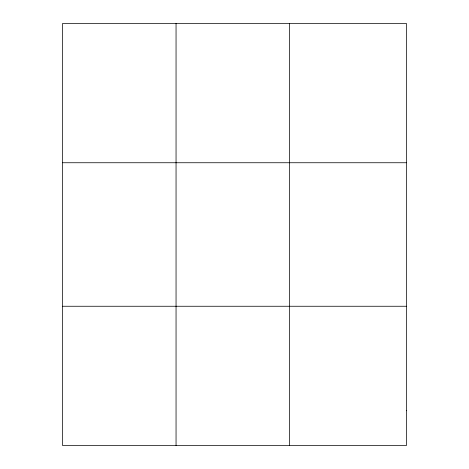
<?xml version="1.0" encoding="UTF-8"?>
<svg xmlns="http://www.w3.org/2000/svg" width="469" height="469" viewBox="0 0 469 469"><rect width="100%" height="100%" fill="white"/><g stroke="black" fill="none" stroke-linecap="round" stroke-linejoin="round"><path stroke-width="0.7" d="M176.051 445.55L176.051 23.45M289.514 445.55L289.514 23.45M62.582 162.743L406.418 162.743M62.582 306.257L406.418 306.257M406.418 410.727L406.418 445.55L62.582 445.55L62.582 23.45L406.418 23.45L406.418 410.727"/></g></svg>
